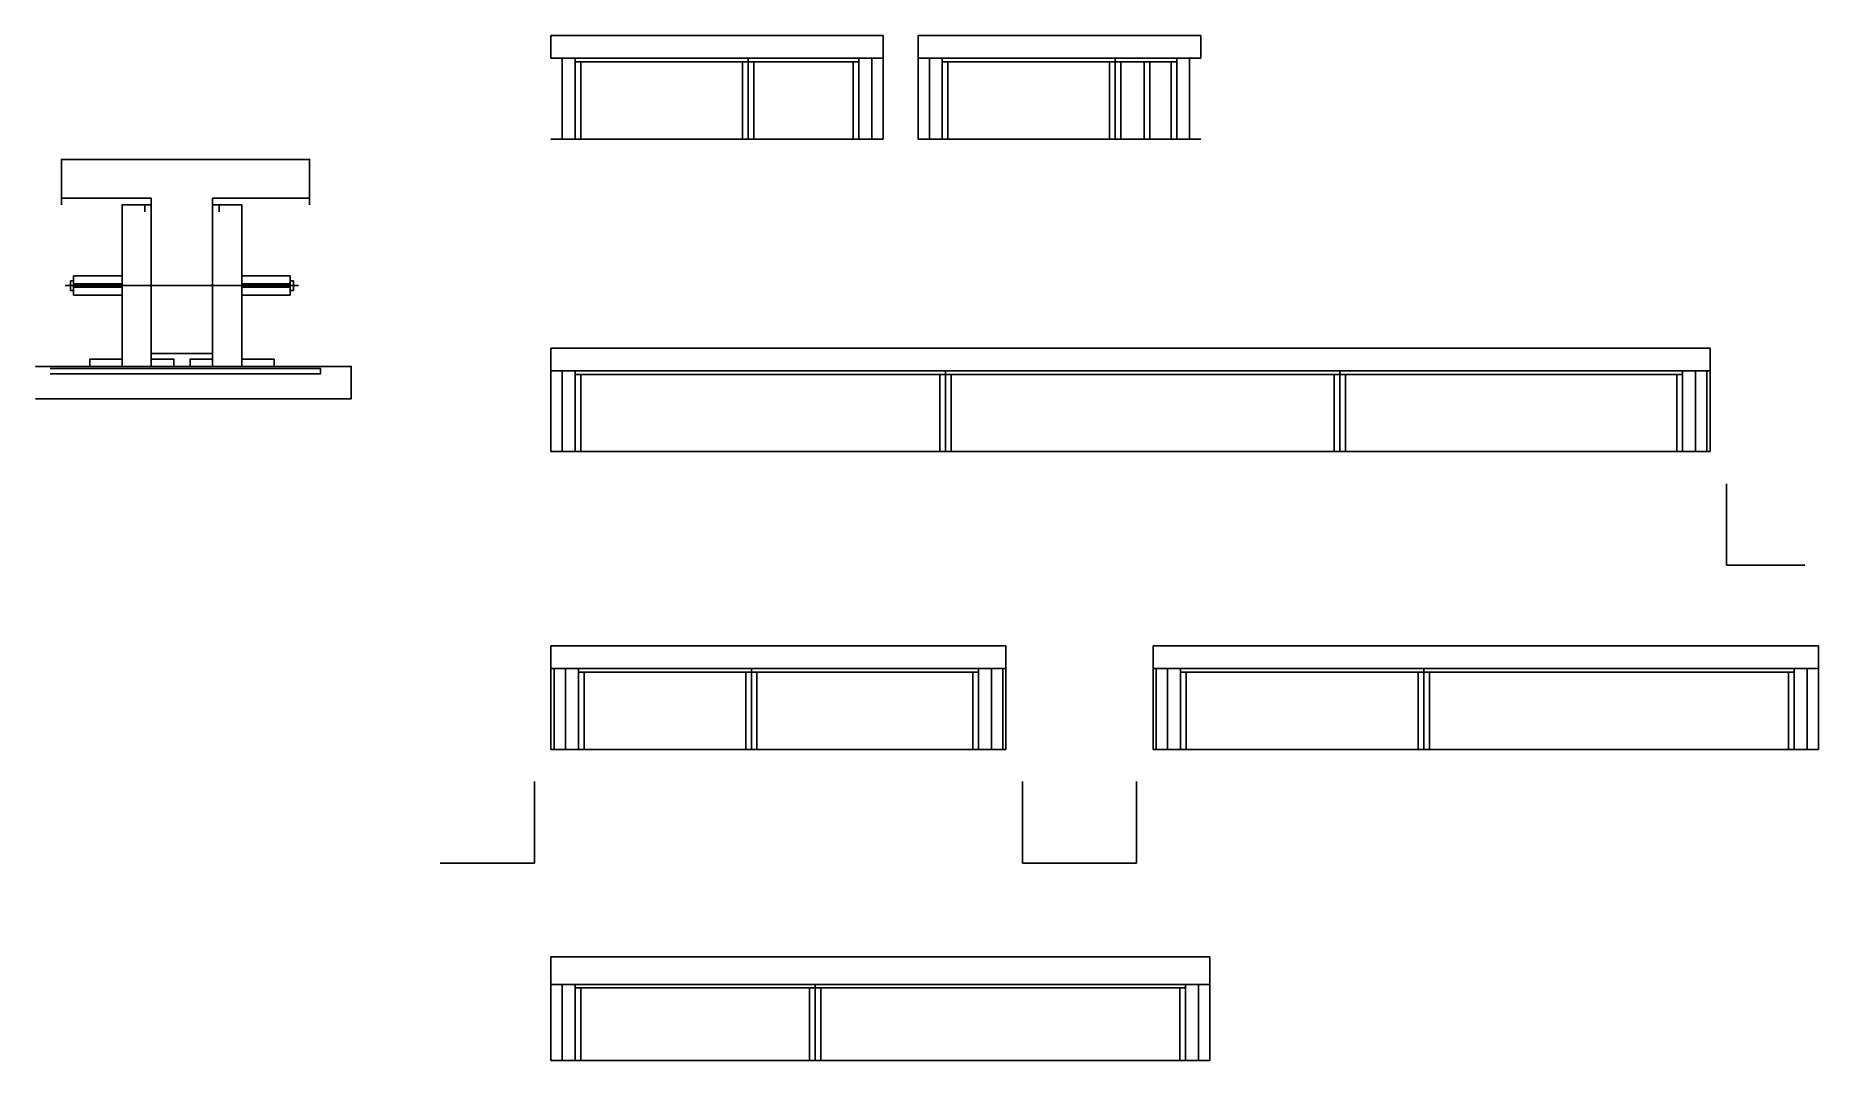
# Model space of a CAD drawing. Header units: metres. Extents: x 3346 to 4449, y 15091 to 15724.
import ezdxf

# ---------------------------------------------------------------- set-up
doc = ezdxf.new("R2010")
doc.units = ezdxf.units.M
for name, color, linetype in [('barrote', 7, 'Continuous'), ('CONCRETO', 7, 'Continuous'), ('COTA', 7, 'Continuous'), ('Madeira', 7, 'Continuous'), ('NOMENCLATURA', 7, 'Continuous'), ('Painéis', 7, 'Continuous'), ('SARR_2.2x7', 7, 'Continuous'), ('SARR_3.5x7', 7, 'Continuous'), ('SCO-___-LAJ', 7, 'Continuous'), ('TENSOR', 7, 'Continuous')]:
    doc.layers.add(name, color=color, linetype=linetype)

msp = doc.modelspace()

# ---------------------------------------------------------------- linework, layer by layer
at = {"color": 7, "lineweight": 25}
for p, q in [((3367.7, 15572.8), (3367.7, 15566.8)), ((3367.7, 15572.8), (3369.7, 15572.8)), ((3369.7, 15575.8), (3369.7, 15563.8)), ((3369.7, 15575.8), (3399.7, 15575.8)), ((3399.7, 15570.8), (3369.7, 15570.8)), ((3503.7, 15575.8), (3473.7, 15575.8)), ((3473.7, 15570.8), (3503.7, 15570.8)), ((3503.7, 15575.8), (3503.7, 15563.8)), ((3503.7, 15572.8), (3505.7, 15572.8)), ((3505.7, 15572.8), (3505.7, 15566.8)), ((3369.7, 15566.8), (3367.7, 15566.8)), ((3399.7, 15568.8), (3369.7, 15568.8)), ((3369.7, 15563.8), (3399.7, 15563.8)), ((3473.7, 15568.8), (3503.7, 15568.8)), ((3503.7, 15563.8), (3473.7, 15563.8)), ((3503.7, 15566.8), (3505.7, 15566.8))]:
    msp.add_line(p, q, dxfattribs=at)
at = {"layer": 'barrote', "color": 7, "lineweight": 25}
msp.add_lwpolyline([(3346.2, 15499.8), (3541.4, 15499.8), (3541.4, 15519.8), (3346.2, 15519.8)], dxfattribs=at)
at = {"layer": 'CONCRETO', "color": 7, "lineweight": 25}
msp.add_lwpolyline([(3362.1, 15623.8), (3362.1, 15647.8), (3515.7, 15647.8), (3515.7, 15623.8), (3455.7, 15623.8), (3455.7, 15527.8), (3417.7, 15527.8), (3417.7, 15623.8)], dxfattribs=at)
at = {"layer": 'COTA', "color": 7, "lineweight": 25}
for p, q in [((3870.4, 15724.4), (3664.9, 15724.4)), ((3664.9, 15724.4), (3664.9, 15710.4)), ((3870.4, 15710.4), (3870.4, 15724.4)), ((3892, 15710.4), (3892, 15724.4)), ((3892, 15724.4), (4067, 15724.4)), ((4067, 15724.4), (4067, 15710.4)), ((3664.9, 15531.1), (4381.9, 15531.1)), ((3664.9, 15517.1), (3664.9, 15531.1)), ((4381.9, 15517.1), (4381.9, 15531.1)), ((3946.4, 15346.9), (3664.9, 15346.9)), ((3664.9, 15332.9), (3664.9, 15346.9)), ((3946.4, 15332.9), (3946.4, 15346.9)), ((4037.4, 15346.9), (4448.9, 15346.9)), ((4037.4, 15332.9), (4037.4, 15346.9)), ((4448.9, 15332.9), (4448.9, 15346.9)), ((3664.9, 15154.6), (4072.4, 15154.6)), ((3664.9, 15137.6), (3664.9, 15154.6)), ((4072.4, 15137.6), (4072.4, 15154.6))]:
    msp.add_line(p, q, dxfattribs=at)
at = {"layer": 'Madeira', "color": 7, "lineweight": 25}
for points in [[(3413.7, 15615.4), (3413.7, 15619.8), (3399.7, 15619.8), (3399.7, 15615.4)], [(3413.7, 15619.8), (3399.7, 15619.8), (3399.7, 15519.8), (3413.7, 15519.8)], [(3459.7, 15615.4), (3459.7, 15619.8), (3473.7, 15619.8), (3473.7, 15615.4)], [(3459.7, 15619.8), (3473.7, 15619.8), (3473.7, 15519.8), (3459.7, 15519.8)], [(3379.7, 15519.8), (3379.7, 15524.2), (3399.7, 15524.2), (3399.7, 15519.8)], [(3417.7, 15519.8), (3417.7, 15524.2), (3431.7, 15524.2), (3431.7, 15519.8)], [(3455.7, 15519.8), (3455.7, 15524.2), (3441.7, 15524.2), (3441.7, 15519.8)], [(3493.7, 15519.8), (3493.7, 15524.2), (3473.7, 15524.2), (3473.7, 15519.8)]]:
    msp.add_lwpolyline(points, dxfattribs=at)
at = {"layer": 'NOMENCLATURA', "color": 7, "lineweight": 25}
for p, q in [((4392.1, 15396.8), (4392.1, 15447.2)), ((4440.6, 15396.8), (4392.1, 15396.8)), ((3654.7, 15212.6), (3654.7, 15263)), ((3956.6, 15212.6), (3956.6, 15263)), ((4027.2, 15212.6), (4027.2, 15263)), ((3596.5, 15212.6), (3654.7, 15212.6)), ((4027.2, 15212.6), (3956.6, 15212.6))]:
    msp.add_line(p, q, dxfattribs=at)
at = {"layer": 'Painéis', "color": 7, "lineweight": 25}
for p, q in [((3786.9, 15710.4), (3786.9, 15660.4)), ((4014, 15710.4), (4014, 15660.4)), ((3664.9, 15517.1), (4381.9, 15517.1)), ((3664.9, 15467.1), (3664.9, 15517.1)), ((3908.9, 15467.1), (3908.9, 15517.1)), ((4152.9, 15467.1), (4152.9, 15517.1)), ((4379.9, 15467.1), (4379.9, 15517.1)), ((4381.9, 15467.1), (4381.9, 15517.1)), ((3664.9, 15467.1), (4381.9, 15467.1)), ((3946.4, 15332.9), (3664.9, 15332.9)), ((3664.9, 15282.9), (3664.9, 15332.9)), ((3666.9, 15282.9), (3666.9, 15332.9)), ((3788.9, 15282.9), (3788.9, 15332.9)), ((3944.4, 15282.9), (3944.4, 15332.9)), ((3946.4, 15282.9), (3946.4, 15332.9)), ((4037.4, 15332.9), (4448.9, 15332.9)), ((4037.4, 15282.9), (4037.4, 15332.9)), ((4039.4, 15282.9), (4039.4, 15332.9)), ((4204.9, 15282.9), (4204.9, 15332.9)), ((4448.9, 15282.9), (4448.9, 15332.9)), ((3946.4, 15282.9), (3664.9, 15282.9)), ((4037.4, 15282.9), (4448.9, 15282.9)), ((3664.9, 15137.6), (4072.4, 15137.6)), ((3664.9, 15090.6), (3664.9, 15137.6)), ((3828.4, 15090.6), (3828.4, 15137.6)), ((4072.4, 15090.6), (4072.4, 15137.6)), ((3664.9, 15090.6), (4072.4, 15090.6))]:
    msp.add_line(p, q, dxfattribs=at)
for points in [[(3664.9, 15710.4), (3870.4, 15710.4), (3870.4, 15660.4), (3664.9, 15660.4)], [(4067, 15710.4), (3892, 15710.4), (3892, 15660.4), (4067, 15660.4)], [(3417.7, 15619.8), (3417.7, 15623.8), (3362.1, 15623.8), (3362.1, 15619.8)], [(3413.7, 15619.8), (3417.7, 15619.8), (3417.7, 15519.8), (3413.7, 15519.8)], [(3515.7, 15619.8), (3515.7, 15623.8), (3455.7, 15623.8), (3455.7, 15619.8)], [(3459.7, 15619.8), (3455.7, 15619.8), (3455.7, 15519.8), (3459.7, 15519.8)], [(3455.7, 15524.2), (3455.7, 15527.8), (3417.7, 15527.8), (3417.7, 15524.2)]]:
    msp.add_lwpolyline(points, dxfattribs=at)
at = {"layer": 'SARR_2.2x7', "color": 7, "lineweight": 25}
for p, q in [((3671.9, 15660.4), (3671.9, 15710.4)), ((3679.9, 15708.2), (3855.4, 15708.2)), ((3863.4, 15660.4), (3863.4, 15710.4)), ((3899, 15660.4), (3899, 15710.4)), ((4052, 15708.2), (3907, 15708.2)), ((4060, 15660.4), (4060, 15710.4)), ((3671.9, 15467.1), (3671.9, 15517.1)), ((3679.9, 15514.9), (3908.9, 15514.9)), ((3908.9, 15514.9), (4364.9, 15514.9)), ((4372.9, 15467.1), (4372.9, 15517.1)), ((3673.9, 15282.9), (3673.9, 15332.9)), ((3788.9, 15330.7), (3681.9, 15330.7)), ((3929.4, 15330.7), (3788.9, 15330.7)), ((3937.4, 15282.9), (3937.4, 15332.9)), ((4046.4, 15282.9), (4046.4, 15332.9)), ((4054.4, 15330.7), (4204.9, 15330.7)), ((4204.9, 15330.7), (4433.9, 15330.7)), ((4441.9, 15282.9), (4441.9, 15332.9)), ((3671.9, 15090.6), (3671.9, 15137.6)), ((3679.9, 15135.4), (3828.4, 15135.4)), ((3828.4, 15135.4), (4057.4, 15135.4)), ((4065.4, 15090.6), (4065.4, 15137.6))]:
    msp.add_line(p, q, dxfattribs=at)
at = {"layer": 'SARR_3.5x7', "color": 7, "lineweight": 25}
for p, q in [((3679.9, 15710.4), (3679.9, 15660.4)), ((3683.4, 15708.2), (3683.4, 15660.4)), ((3783.4, 15708.2), (3783.4, 15660.4)), ((3790.4, 15708.2), (3790.4, 15660.4)), ((3851.9, 15708.2), (3851.9, 15660.4)), ((3855.4, 15710.4), (3855.4, 15660.4)), ((3907, 15710.4), (3907, 15660.4)), ((3910.5, 15708.2), (3910.5, 15660.4)), ((4010.5, 15708.2), (4010.5, 15660.4)), ((4017.5, 15708.2), (4017.5, 15660.4)), ((4031.8, 15708.2), (4031.8, 15660.4)), ((4035.3, 15708.2), (4035.3, 15660.4)), ((4048.5, 15708.2), (4048.5, 15660.4)), ((4052, 15710.4), (4052, 15660.4)), ((3679.9, 15517.1), (3679.9, 15467.1)), ((3683.4, 15514.9), (3683.4, 15467.1)), ((3905.4, 15514.9), (3905.4, 15467.1)), ((3908.9, 15514.9), (3908.9, 15467.1)), ((3912.4, 15514.9), (3912.4, 15467.1)), ((4149.4, 15514.9), (4149.4, 15467.1)), ((4152.9, 15514.9), (4152.9, 15467.1)), ((4156.4, 15514.9), (4156.4, 15467.1)), ((4361.4, 15514.9), (4361.4, 15467.1)), ((4364.9, 15517.1), (4364.9, 15467.1)), ((3679.9, 15467.1), (3683.4, 15467.1)), ((3905.4, 15467.1), (3908.9, 15467.1)), ((3908.9, 15467.1), (3912.4, 15467.1)), ((4361.4, 15467.1), (4364.9, 15467.1)), ((3681.9, 15332.9), (3681.9, 15282.9)), ((3685.4, 15330.7), (3685.4, 15282.9)), ((3785.4, 15330.7), (3785.4, 15282.9)), ((3788.9, 15330.7), (3788.9, 15282.9)), ((3792.4, 15330.7), (3792.4, 15282.9)), ((3925.9, 15330.7), (3925.9, 15282.9)), ((3929.4, 15332.9), (3929.4, 15282.9)), ((4054.4, 15332.9), (4054.4, 15282.9)), ((4057.9, 15330.7), (4057.9, 15282.9)), ((4201.4, 15330.7), (4201.4, 15282.9)), ((4204.9, 15330.7), (4204.9, 15282.9)), ((4208.4, 15330.7), (4208.4, 15282.9)), ((4430.4, 15330.7), (4430.4, 15282.9)), ((4433.9, 15332.9), (4433.9, 15282.9)), ((3685.4, 15282.9), (3681.9, 15282.9)), ((3788.9, 15282.9), (3785.4, 15282.9)), ((3792.4, 15282.9), (3788.9, 15282.9)), ((3929.4, 15282.9), (3925.9, 15282.9)), ((4054.4, 15282.9), (4057.9, 15282.9)), ((4201.4, 15282.9), (4204.9, 15282.9)), ((4204.9, 15282.9), (4208.4, 15282.9)), ((4430.4, 15282.9), (4433.9, 15282.9)), ((3679.9, 15137.6), (3679.9, 15090.6)), ((3683.4, 15135.4), (3683.4, 15090.6)), ((3824.9, 15135.4), (3824.9, 15090.6)), ((3828.4, 15135.4), (3828.4, 15090.6)), ((3831.9, 15135.4), (3831.9, 15090.6)), ((4053.9, 15135.4), (4053.9, 15090.6)), ((4057.4, 15137.6), (4057.4, 15090.6)), ((3679.9, 15090.6), (3683.4, 15090.6)), ((3824.9, 15090.6), (3828.4, 15090.6)), ((3828.4, 15090.6), (3831.9, 15090.6)), ((4053.9, 15090.6), (4057.4, 15090.6))]:
    msp.add_line(p, q, dxfattribs=at)
at = {"layer": 'SCO-___-LAJ', "color": 7, "lineweight": 25}
msp.add_lwpolyline([(3355.2, 15518.5), (3522.5, 15518.5), (3522.5, 15515.3), (3355.2, 15515.3)], dxfattribs=at)
at = {"layer": 'TENSOR', "color": 7, "lineweight": 25}
msp.add_line((3508.7, 15569.8), (3364.4, 15569.8), dxfattribs=at)

doc.saveas('drawing.dxf')
